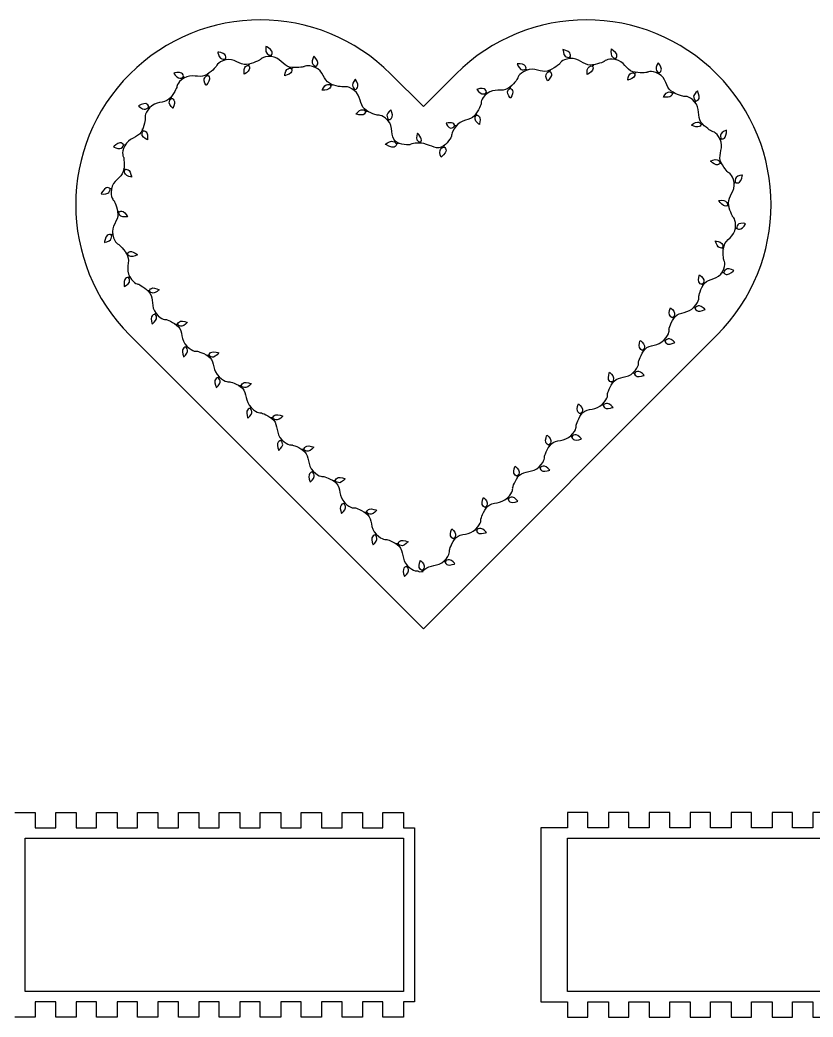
# Model space of a CAD drawing. Header units: millimetres. Extents: x 2233 to 2700, y 1079 to 1274.
# Drawn here: x 2390 to 2545.1, y 1079 to 1274 of the extents above; entities that cross this region are included whole.
import ezdxf

# ---------------------------------------------------------------- set-up
doc = ezdxf.new("R2010")
doc.units = ezdxf.units.MM
for name, color, linetype in [('First Etch', 7, 'Continuous'), ('First Vector Etch', 1, 'Continuous'), ('Third Cut', 2, 'Continuous')]:
    doc.layers.add(name, color=color, linetype=linetype)

msp = doc.modelspace()

# ---------------------------------------------------------------- linework, layer by layer
at = {"layer": 'First Etch'}
for points in [[(2464.98, 1083.98), (2390.98, 1083.98), (2390.98, 1113.98), (2464.98, 1113.98)], [(2571.09, 1083.98), (2497.09, 1083.98), (2497.09, 1113.98), (2571.09, 1113.98)]]:
    msp.add_lwpolyline(points, close=True, dxfattribs=at)
at = {"layer": 'First Vector Etch'}
for points in [[(2428.68, 1267.71), (2428.68, 1267.71)], [(2438.09, 1268.78), (2438.09, 1268.78)], [(2496.2, 1268.18), (2496.2, 1268.18)], [(2505.62, 1268.31), (2505.62, 1268.31)], [(2430.39, 1266.17), (2430.13, 1266.44)], [(2439.26, 1266.79), (2439.1, 1267.13)], [(2447.45, 1266.88), (2447.45, 1266.88)], [(2497.74, 1266.44), (2497.52, 1266.74)], [(2506.61, 1266.19), (2506.48, 1266.54)], [(2514.83, 1265.62), (2514.83, 1265.62)], [(2434.69, 1265.06), (2434.97, 1265.4)], [(2443.03, 1264.44), (2443.38, 1264.69)], [(2447.88, 1264.62), (2447.84, 1264.99)], [(2487.24, 1265.43), (2487.24, 1265.43)], [(2489.17, 1264.17), (2488.88, 1264.4)], [(2493.62, 1263.87), (2493.79, 1264.25)], [(2501.9, 1264.92), (2502.21, 1265.23)], [(2510.15, 1263.52), (2510.54, 1263.73)], [(2515.03, 1263.35), (2515.01, 1263.73)], [(2420.07, 1263.59), (2420.07, 1263.59)], [(2422.22, 1262.69), (2421.89, 1262.87)], [(2426.65, 1263.07), (2426.79, 1263.49)], [(2433.87, 1263.37), (2433.87, 1263.37)], [(2441.77, 1263.07), (2441.77, 1263.07)], [(2455.6, 1262.39), (2455.6, 1262.39)], [(2493.18, 1262.06), (2493.18, 1262.06)], [(2500.93, 1263.3), (2500.93, 1263.3)], [(2508.86, 1262.21), (2508.86, 1262.21)], [(2426.38, 1261.18), (2426.38, 1261.18)], [(2449.09, 1260.26), (2449.09, 1260.26)], [(2450.72, 1261.21), (2451.15, 1261.32)], [(2455.48, 1260.07), (2455.54, 1260.44)], [(2479.35, 1260.41), (2479.35, 1260.41)], [(2481.53, 1259.69), (2481.16, 1259.81)], [(2485.88, 1260.56), (2485.97, 1261)], [(2517.52, 1259.66), (2517.96, 1259.73)], [(2522.54, 1260.12), (2522.54, 1260.12)], [(2419.6, 1258.58), (2419.61, 1259.02)], [(2485.93, 1258.69), (2485.93, 1258.69)], [(2515.85, 1258.89), (2515.85, 1258.89)], [(2522.04, 1257.84), (2522.16, 1258.2)], [(2413.16, 1257.19), (2413.16, 1257.19)], [(2415.47, 1256.92), (2415.1, 1257.01)], [(2419.91, 1256.69), (2419.91, 1256.69)], [(2457.55, 1256.11), (2457.99, 1256.16)], [(2462.56, 1256.43), (2462.56, 1256.43)], [(2455.71, 1255.58), (2455.71, 1255.58)], [(2462.05, 1254.19), (2462.14, 1254.57)], [(2479.31, 1255.32), (2479.28, 1255.77)], [(2414.09, 1252.25), (2413.98, 1252.68)], [(2473.36, 1253.78), (2473.36, 1253.78)], [(2475.36, 1253.28), (2474.99, 1253.32)], [(2479.85, 1253.53), (2479.85, 1253.53)], [(2521.33, 1253.42), (2521.33, 1253.42)], [(2523.2, 1253.58), (2523.64, 1253.51)], [(2528.17, 1252.43), (2528.17, 1252.43)], [(2414.91, 1250.52), (2414.91, 1250.52)], [(2467.74, 1251.85), (2467.74, 1251.85)], [(2468.47, 1249.86), (2468.35, 1250.18)], [(2526.98, 1250.49), (2527.19, 1250.8)], [(2408.27, 1249.15), (2408.27, 1249.15)], [(2410.57, 1249.53), (2410.19, 1249.51)], [(2461.44, 1249.65), (2461.44, 1249.65)], [(2463.59, 1249.79), (2464.02, 1249.87)], [(2472.89, 1249.07), (2473.03, 1249.49)], [(2472.39, 1247.13), (2472.39, 1247.13)], [(2525.07, 1246.37), (2525.07, 1246.37)], [(2410.53, 1244.67), (2410.3, 1245.05)], [(2526.89, 1246.03), (2527.29, 1245.84)], [(2411.8, 1243.24), (2411.8, 1243.24)], [(2529.67, 1242.01), (2529.96, 1242.24)], [(2531.32, 1243.64), (2531.32, 1243.64)], [(2407.93, 1241.05), (2407.58, 1240.93)], [(2405.85, 1240), (2405.85, 1240)], [(2526.69, 1238.67), (2526.69, 1238.67)], [(2409.37, 1236.4), (2409.04, 1236.69)], [(2528.36, 1237.75), (2528.69, 1237.5)], [(2411.03, 1235.5), (2411.03, 1235.5)], [(2529.88, 1233.16), (2530.23, 1233.3)], [(2531.93, 1234.14), (2531.93, 1234.14)], [(2406.5, 1230.49), (2406.5, 1230.49)], [(2408.11, 1232.14), (2407.82, 1231.9)], [(2526.03, 1230.77), (2526.03, 1230.77)], [(2527.36, 1229.49), (2527.59, 1229.11)], [(2411.09, 1228.29), (2410.67, 1228.45)], [(2412.95, 1228.06), (2412.95, 1228.06)], [(2529.63, 1224.97), (2529.63, 1224.97)], [(2411.4, 1223.88), (2411.22, 1223.55)], [(2522.88, 1224.16), (2522.88, 1224.16)], [(2527.32, 1224.61), (2527.7, 1224.62)], [(2410.37, 1221.85), (2410.37, 1221.85)], [(2415.36, 1221.02), (2414.92, 1221.07)], [(2417.22, 1221.22), (2417.22, 1221.22)], [(2523.44, 1222.33), (2523.49, 1221.89)], [(2517.21, 1217.69), (2517.21, 1217.69)], [(2521.74, 1217.74), (2522.11, 1217.66)], [(2523.99, 1217.36), (2523.99, 1217.36)], [(2416.52, 1216.71), (2416.39, 1216.36)], [(2517.7, 1215.84), (2517.74, 1215.4)], [(2415.83, 1214.54), (2415.83, 1214.54)], [(2420.87, 1214.44), (2420.42, 1214.44)], [(2422.71, 1214.86), (2422.71, 1214.86)], [(2511.3, 1211.3), (2511.3, 1211.3)], [(2515.87, 1211.3), (2516.23, 1211.21)], [(2422.5, 1210.3), (2422.4, 1209.94)], [(2511.8, 1209.45), (2511.84, 1209.02)], [(2518.11, 1210.87), (2518.11, 1210.87)], [(2422, 1208.08), (2422, 1208.08)], [(2427.02, 1208.39), (2426.58, 1208.36)], [(2428.87, 1208.87), (2428.87, 1208.87)], [(2428.83, 1204.31), (2428.74, 1203.94)], [(2505.31, 1205.07), (2505.31, 1205.07)], [(2505.76, 1203.21), (2505.79, 1202.77)], [(2509.88, 1204.96), (2510.24, 1204.87)], [(2512.1, 1204.48), (2512.1, 1204.48)], [(2428.39, 1202.07), (2428.39, 1202.07)], [(2433.37, 1202.42), (2432.93, 1202.4)], [(2435.23, 1202.86), (2435.23, 1202.86)], [(2435.11, 1198.3), (2435.01, 1197.94)], [(2499.22, 1198.91), (2499.22, 1198.91)], [(2503.79, 1198.73), (2504.14, 1198.63)], [(2506, 1198.22), (2506, 1198.22)], [(2434.54, 1196.12), (2434.54, 1196.12)], [(2439.52, 1196.17), (2439.08, 1196.17)], [(2441.4, 1196.49), (2441.4, 1196.49)], [(2499.64, 1197.05), (2499.66, 1196.6)], [(2441.11, 1192.01), (2441.01, 1191.65)], [(2493.06, 1192.81), (2493.06, 1192.81)], [(2497.62, 1192.58), (2497.98, 1192.47)], [(2499.83, 1192.04), (2499.83, 1192.04)], [(2440.59, 1189.8), (2440.59, 1189.8)], [(2445.58, 1190), (2445.14, 1189.98)], [(2447.45, 1190.42), (2447.45, 1190.42)], [(2493.46, 1190.94), (2493.47, 1190.49)], [(2447.26, 1185.85), (2447.16, 1185.5)], [(2486.84, 1186.71), (2486.84, 1186.71)], [(2491.41, 1186.49), (2491.76, 1186.38)], [(2493.62, 1185.95), (2493.62, 1185.95)], [(2451.73, 1183.84), (2451.29, 1183.82)], [(2453.6, 1184.26), (2453.6, 1184.26)], [(2487.25, 1184.84), (2487.26, 1184.4)], [(2446.74, 1183.64), (2446.74, 1183.64)], [(2480.63, 1180.61), (2480.63, 1180.61)], [(2485.19, 1180.39), (2485.55, 1180.29)], [(2487.4, 1179.85), (2487.4, 1179.85)], [(2453.41, 1179.7), (2453.31, 1179.34)], [(2459.75, 1178.1), (2459.75, 1178.1)], [(2481.04, 1178.74), (2481.05, 1178.3)], [(2452.89, 1177.48), (2452.89, 1177.48)], [(2457.88, 1177.68), (2457.44, 1177.66)], [(2474.43, 1174.49), (2474.43, 1174.49)], [(2479, 1174.28), (2479.36, 1174.18)], [(2459.56, 1173.54), (2459.46, 1173.18)], [(2474.84, 1172.61), (2474.86, 1172.17)], [(2481.21, 1173.75), (2481.21, 1173.75)], [(2459.04, 1171.32), (2459.04, 1171.32)], [(2464.03, 1171.52), (2463.59, 1171.51)], [(2465.9, 1171.95), (2465.9, 1171.95)], [(2468.29, 1168.29), (2468.29, 1168.29)], [(2472.85, 1168.13), (2473.21, 1168.03)], [(2465.71, 1167.38), (2465.61, 1167.02)], [(2468.72, 1166.43), (2468.74, 1165.98)], [(2475.07, 1167.62), (2475.07, 1167.62)], [(2465.19, 1165.16), (2465.19, 1165.16)]]:
    msp.add_lwpolyline(points, dxfattribs=at)
for points in [[(2428.68, 1267.71), (2428.68, 1267.71), (2428.84, 1266.78), (2429.22, 1266.51)], [(2430.05, 1267.22), (2429.75, 1267.58), (2428.68, 1267.71), (2428.68, 1267.71)], [(2438.09, 1268.78), (2438.09, 1268.78), (2437.96, 1267.84), (2438.25, 1267.46)], [(2439.26, 1267.9), (2439.09, 1268.33), (2438.09, 1268.78), (2438.09, 1268.78)], [(2439.12, 1267.1), (2439.35, 1267.2), (2439.38, 1267.62), (2439.26, 1267.9)], [(2496.2, 1268.18), (2496.2, 1268.18), (2496.26, 1267.24), (2496.61, 1266.92)], [(2497.52, 1267.53), (2497.27, 1267.92), (2496.2, 1268.18), (2496.2, 1268.18)], [(2497.54, 1266.72), (2497.75, 1266.86), (2497.69, 1267.28), (2497.52, 1267.53)], [(2505.62, 1268.31), (2505.62, 1268.31), (2505.49, 1267.38), (2505.72, 1266.97)], [(2506.71, 1267.29), (2506.58, 1267.74), (2505.62, 1268.31), (2505.62, 1268.31)], [(2430.22, 1266.15), (2428.53, 1265.73), (2428.34, 1264.87), (2428.34, 1264.87)], [(2429.22, 1266.51), (2429.49, 1266.32), (2429.98, 1266.24), (2430.17, 1266.42)], [(2430.17, 1266.42), (2430.35, 1266.58), (2430.24, 1266.99), (2430.05, 1267.22)], [(2434.28, 1265.27), (2433, 1265.15), (2431.91, 1266.56), (2430.22, 1266.15)], [(2436.91, 1266.15), (2436.91, 1266.15), (2435.56, 1265.4), (2434.28, 1265.27)], [(2439.09, 1266.82), (2437.35, 1266.95), (2436.91, 1266.15), (2436.91, 1266.15)], [(2438.25, 1267.46), (2438.44, 1267.21), (2438.89, 1266.99), (2439.12, 1267.1)], [(2442.68, 1264.77), (2441.42, 1265.06), (2440.82, 1266.7), (2439.09, 1266.82)], [(2447.45, 1266.88), (2447.45, 1266.88), (2447.02, 1266.04), (2447.16, 1265.59)], [(2447.16, 1265.59), (2447.26, 1265.28), (2447.6, 1264.92), (2447.86, 1264.95)], [(2448.25, 1265.66), (2448.22, 1266.12), (2447.45, 1266.88), (2447.45, 1266.88)], [(2447.86, 1264.95), (2448.1, 1264.97), (2448.26, 1265.36), (2448.25, 1265.66)], [(2497.56, 1266.45), (2495.84, 1266.23), (2495.55, 1265.4), (2495.55, 1265.4)], [(2496.61, 1266.92), (2496.85, 1266.71), (2497.34, 1266.57), (2497.54, 1266.72)], [(2501.52, 1265.16), (2500.23, 1265.15), (2499.29, 1266.66), (2497.56, 1266.45)], [(2504.22, 1265.84), (2504.22, 1265.84), (2502.81, 1265.17), (2501.52, 1265.16)], [(2506.44, 1266.24), (2504.72, 1266.52), (2504.22, 1265.84), (2504.22, 1265.84)], [(2505.72, 1266.97), (2505.88, 1266.69), (2506.26, 1266.42), (2506.5, 1266.51)], [(2509.86, 1263.85), (2508.62, 1264.21), (2508.16, 1265.96), (2506.44, 1266.24)], [(2506.5, 1266.51), (2506.74, 1266.59), (2506.8, 1267), (2506.71, 1267.29)], [(2514.83, 1265.62), (2514.83, 1265.62), (2514.31, 1264.83), (2514.42, 1264.36)], [(2515.46, 1264.38), (2515.46, 1264.84), (2514.83, 1265.62), (2514.83, 1265.62)], [(2421.57, 1263.59), (2421.18, 1263.84), (2420.07, 1263.59), (2420.07, 1263.59)], [(2428.34, 1264.87), (2428.34, 1264.87), (2427.34, 1263.65), (2426.16, 1263.11)], [(2433.87, 1263.37), (2433.87, 1263.37), (2433.68, 1264.29), (2433.94, 1264.69)], [(2434.84, 1264.28), (2434.66, 1263.85), (2433.87, 1263.37), (2433.87, 1263.37)], [(2433.94, 1264.69), (2434.12, 1264.96), (2434.48, 1265.19), (2434.71, 1265.08)], [(2434.71, 1265.08), (2434.94, 1264.97), (2434.96, 1264.56), (2434.84, 1264.28)], [(2441.77, 1263.07), (2441.77, 1263.07), (2441.85, 1264), (2442.21, 1264.31)], [(2442.95, 1263.64), (2442.66, 1263.29), (2441.77, 1263.07), (2441.77, 1263.07)], [(2442.21, 1264.31), (2442.46, 1264.52), (2442.87, 1264.62), (2443.06, 1264.45)], [(2445.47, 1264.82), (2445.47, 1264.82), (2443.93, 1264.47), (2442.68, 1264.77)], [(2443.06, 1264.45), (2443.25, 1264.28), (2443.15, 1263.88), (2442.95, 1263.64)], [(2447.73, 1264.7), (2446.13, 1265.39), (2445.47, 1264.82), (2445.47, 1264.82)], [(2450.51, 1261.6), (2449.39, 1262.22), (2449.33, 1264.02), (2447.73, 1264.7)], [(2488.68, 1265.16), (2488.33, 1265.47), (2487.24, 1265.43), (2487.24, 1265.43)], [(2487.24, 1265.43), (2487.24, 1265.43), (2487.54, 1264.54), (2487.97, 1264.32)], [(2489, 1264.12), (2487.4, 1263.46), (2487.35, 1262.57), (2487.35, 1262.57)], [(2487.97, 1264.32), (2488.26, 1264.18), (2488.75, 1264.18), (2488.91, 1264.38)], [(2488.91, 1264.38), (2489.07, 1264.58), (2488.91, 1264.96), (2488.68, 1265.16)], [(2493.14, 1263.98), (2491.91, 1263.62), (2490.61, 1264.79), (2489, 1264.12)], [(2492.91, 1263.34), (2493.04, 1263.64), (2493.38, 1263.95), (2493.64, 1263.89)], [(2495.55, 1265.4), (2495.55, 1265.4), (2494.38, 1264.34), (2493.14, 1263.98)], [(2493.64, 1263.89), (2493.88, 1263.84), (2493.99, 1263.43), (2493.94, 1263.13)], [(2500.93, 1263.3), (2500.93, 1263.3), (2500.82, 1264.24), (2501.12, 1264.61)], [(2501.97, 1264.13), (2501.76, 1263.72), (2500.93, 1263.3), (2500.93, 1263.3)], [(2501.12, 1264.61), (2501.32, 1264.86), (2501.7, 1265.07), (2501.92, 1264.94)], [(2501.92, 1264.94), (2502.14, 1264.81), (2502.12, 1264.39), (2501.97, 1264.13)], [(2509.33, 1263.44), (2509.59, 1263.62), (2510.01, 1263.72), (2510.18, 1263.53)], [(2512.64, 1263.72), (2512.64, 1263.72), (2511.1, 1263.49), (2509.86, 1263.85)], [(2514.88, 1263.45), (2513.33, 1264.24), (2512.64, 1263.72), (2512.64, 1263.72)], [(2514.42, 1264.36), (2514.48, 1264.05), (2514.76, 1263.68), (2515.02, 1263.69)], [(2515.02, 1263.69), (2515.27, 1263.7), (2515.45, 1264.07), (2515.46, 1264.38)], [(2420.07, 1263.59), (2420.07, 1263.59), (2420.52, 1262.76), (2420.98, 1262.63)], [(2422.06, 1262.62), (2420.57, 1261.71), (2420.67, 1260.81), (2420.67, 1260.81)], [(2420.98, 1262.63), (2421.29, 1262.54), (2421.8, 1262.63), (2421.93, 1262.86)], [(2421.93, 1262.86), (2422.05, 1263.07), (2421.83, 1263.43), (2421.57, 1263.59)], [(2426.16, 1263.11), (2424.99, 1262.58), (2423.54, 1263.53), (2422.06, 1262.62)], [(2426.38, 1261.18), (2426.38, 1261.18), (2425.91, 1261.99), (2426.03, 1262.45)], [(2426.03, 1262.45), (2426.11, 1262.76), (2426.4, 1263.12), (2426.66, 1263.1)], [(2427.07, 1262.39), (2427.05, 1261.93), (2426.38, 1261.18), (2426.38, 1261.18)], [(2426.66, 1263.1), (2426.91, 1263.08), (2427.08, 1262.7), (2427.07, 1262.39)], [(2455.6, 1262.39), (2455.6, 1262.39), (2454.98, 1261.68), (2455.02, 1261.21)], [(2456.09, 1261), (2456.18, 1261.45), (2455.6, 1262.39), (2455.6, 1262.39)], [(2487.35, 1262.57), (2487.35, 1262.57), (2486.5, 1261.21), (2485.4, 1260.55)], [(2493.18, 1262.06), (2493.18, 1262.06), (2492.73, 1262.9), (2492.91, 1263.34)], [(2493.94, 1263.13), (2493.86, 1262.68), (2493.18, 1262.06), (2493.18, 1262.06)], [(2508.86, 1262.21), (2508.86, 1262.21), (2508.94, 1263.17), (2509.33, 1263.44)], [(2509.99, 1262.74), (2509.66, 1262.41), (2508.86, 1262.21), (2508.86, 1262.21)], [(2510.18, 1263.53), (2510.35, 1263.35), (2510.21, 1262.95), (2509.99, 1262.74)], [(2517.33, 1260.1), (2516.31, 1260.89), (2516.44, 1262.67), (2514.88, 1263.45)], [(2420.67, 1260.81), (2420.67, 1260.81), (2420.09, 1259.33), (2419.12, 1258.48)], [(2449.09, 1260.26), (2449.09, 1260.26), (2449.46, 1261.13), (2449.9, 1261.31)], [(2450.39, 1260.48), (2449.99, 1260.24), (2449.09, 1260.26), (2449.09, 1260.26)], [(2449.9, 1261.31), (2450.2, 1261.43), (2450.62, 1261.43), (2450.75, 1261.21)], [(2450.75, 1261.21), (2450.87, 1260.99), (2450.65, 1260.64), (2450.39, 1260.48)], [(2453.2, 1260.87), (2453.2, 1260.87), (2451.64, 1260.97), (2450.51, 1261.6)], [(2455.36, 1260.19), (2453.98, 1261.25), (2453.2, 1260.87), (2453.2, 1260.87)], [(2455.02, 1261.21), (2455.04, 1260.89), (2455.29, 1260.44), (2455.54, 1260.4)], [(2457.39, 1256.57), (2456.42, 1257.43), (2456.75, 1259.14), (2455.36, 1260.19)], [(2455.54, 1260.4), (2455.79, 1260.37), (2456.03, 1260.7), (2456.09, 1261)], [(2480.8, 1260.52), (2480.38, 1260.73), (2479.35, 1260.41), (2479.35, 1260.41)], [(2479.35, 1260.41), (2479.35, 1260.41), (2479.87, 1259.62), (2480.33, 1259.52)], [(2480.33, 1259.52), (2480.65, 1259.46), (2481.1, 1259.57), (2481.19, 1259.8)], [(2481.19, 1259.8), (2481.29, 1260.04), (2481.07, 1260.39), (2480.8, 1260.52)], [(2485.4, 1260.55), (2484.29, 1259.89), (2482.7, 1260.69), (2481.36, 1259.58)], [(2485.93, 1258.69), (2485.93, 1258.69), (2485.33, 1259.42), (2485.38, 1259.9)], [(2485.38, 1259.9), (2485.42, 1260.22), (2485.64, 1260.58), (2485.89, 1260.59)], [(2485.89, 1260.59), (2486.14, 1260.6), (2486.35, 1260.24), (2486.38, 1259.94)], [(2486.38, 1259.94), (2486.42, 1259.48), (2485.93, 1258.69), (2485.93, 1258.69)], [(2515.85, 1258.89), (2515.85, 1258.89), (2516.29, 1259.73), (2516.75, 1259.86)], [(2516.75, 1259.86), (2517.05, 1259.96), (2517.45, 1259.89), (2517.55, 1259.66)], [(2519.91, 1259.02), (2519.91, 1259.02), (2518.35, 1259.32), (2517.33, 1260.1)], [(2522.54, 1260.12), (2522.54, 1260.12), (2521.81, 1259.52), (2521.76, 1259.05)], [(2522.81, 1258.64), (2522.98, 1259.07), (2522.54, 1260.12), (2522.54, 1260.12)], [(2419.12, 1258.48), (2418.16, 1257.62), (2416.5, 1258.1), (2415.34, 1256.81)], [(2419.19, 1257.8), (2419.18, 1258.12), (2419.35, 1258.55), (2419.6, 1258.61)], [(2419.91, 1256.69), (2419.91, 1256.69), (2419.21, 1257.33), (2419.19, 1257.8)], [(2419.6, 1258.61), (2419.85, 1258.67), (2420.12, 1258.35), (2420.2, 1258.06)], [(2420.2, 1258.06), (2420.33, 1257.61), (2419.91, 1256.69), (2419.91, 1256.69)], [(2481.36, 1259.58), (2480.01, 1258.48), (2480.19, 1257.66), (2480.19, 1257.66)], [(2517.12, 1258.97), (2516.7, 1258.76), (2515.85, 1258.89), (2515.85, 1258.89)], [(2517.55, 1259.66), (2517.65, 1259.43), (2517.39, 1259.1), (2517.12, 1258.97)], [(2521.94, 1257.99), (2520.77, 1259.28), (2519.91, 1259.02), (2519.91, 1259.02)], [(2521.76, 1259.05), (2521.73, 1258.73), (2521.91, 1258.24), (2522.15, 1258.16)], [(2523.18, 1254.02), (2522.43, 1255.07), (2523.11, 1256.7), (2521.94, 1257.99)], [(2522.15, 1258.16), (2522.39, 1258.08), (2522.7, 1258.36), (2522.81, 1258.64)], [(2414.59, 1257.61), (2414.15, 1257.73), (2413.16, 1257.19), (2413.16, 1257.19)], [(2413.16, 1257.19), (2413.16, 1257.19), (2413.83, 1256.52), (2414.3, 1256.52)], [(2415.34, 1256.81), (2414.17, 1255.52), (2414.51, 1254.69), (2414.51, 1254.69)], [(2414.3, 1256.52), (2414.62, 1256.53), (2415.08, 1256.75), (2415.14, 1257)], [(2415.14, 1257), (2415.2, 1257.25), (2414.89, 1257.52), (2414.59, 1257.61)], [(2455.71, 1255.58), (2455.71, 1255.58), (2456.26, 1256.35), (2456.73, 1256.43)], [(2456.73, 1256.43), (2457.04, 1256.48), (2457.49, 1256.35), (2457.58, 1256.11)], [(2457.58, 1256.11), (2457.66, 1255.88), (2457.38, 1255.57), (2457.1, 1255.45)], [(2459.92, 1255.35), (2459.92, 1255.35), (2458.35, 1255.72), (2457.39, 1256.57)], [(2462.56, 1256.43), (2462.56, 1256.43), (2461.82, 1255.83), (2461.77, 1255.36)], [(2462.8, 1255.01), (2462.96, 1255.44), (2462.56, 1256.43), (2462.56, 1256.43)], [(2480.19, 1257.66), (2480.19, 1257.66), (2479.73, 1256.17), (2478.87, 1255.21)], [(2414.51, 1254.69), (2414.51, 1254.69), (2414.36, 1253.11), (2413.66, 1252.02)], [(2457.1, 1255.45), (2456.67, 1255.28), (2455.71, 1255.58), (2455.71, 1255.58)], [(2461.93, 1254.35), (2460.7, 1255.58), (2459.92, 1255.35), (2459.92, 1255.35)], [(2461.77, 1255.36), (2461.74, 1255.04), (2461.89, 1254.6), (2462.14, 1254.53)], [(2463.37, 1250.3), (2462.42, 1251.17), (2463.16, 1253.12), (2461.93, 1254.35)], [(2462.14, 1254.53), (2462.38, 1254.46), (2462.69, 1254.72), (2462.8, 1255.01)], [(2474.4, 1253.85), (2473.95, 1253.92), (2473.36, 1253.78), (2473.36, 1253.78)], [(2478.87, 1255.21), (2478.01, 1254.25), (2476.24, 1254.58), (2475.24, 1253.15)], [(2479.01, 1254.55), (2478.96, 1254.86), (2479.07, 1255.28), (2479.31, 1255.36)], [(2479.85, 1253.53), (2479.85, 1253.53), (2479.09, 1254.08), (2479.01, 1254.55)], [(2479.31, 1255.36), (2479.55, 1255.43), (2479.85, 1255.14), (2479.95, 1254.85)], [(2479.95, 1254.85), (2480.11, 1254.42), (2479.85, 1253.53), (2479.85, 1253.53)], [(2521.33, 1253.42), (2521.33, 1253.42), (2522.03, 1254.05), (2522.5, 1254.02)], [(2522.5, 1254.02), (2522.82, 1254.01), (2523.21, 1253.83), (2523.23, 1253.57)], [(2525.29, 1252.21), (2525.29, 1252.21), (2523.94, 1252.98), (2523.18, 1254.02)], [(2413.66, 1252.02), (2412.97, 1250.94), (2411.24, 1250.95), (2410.47, 1249.39)], [(2413.91, 1251.39), (2413.81, 1251.7), (2413.86, 1252.16), (2414.09, 1252.28)], [(2414.09, 1252.28), (2414.31, 1252.4), (2414.66, 1252.17), (2414.82, 1251.91)], [(2473.36, 1253.78), (2473.36, 1253.78), (2473.8, 1252.78), (2474.27, 1252.82)], [(2475.24, 1253.15), (2474.24, 1251.73), (2474.4, 1251.2), (2474.4, 1251.2)], [(2474.27, 1252.82), (2474.59, 1252.84), (2475, 1253.07), (2475.02, 1253.32)], [(2475.02, 1253.32), (2475.05, 1253.57), (2474.71, 1253.81), (2474.4, 1253.85)], [(2522.59, 1253.07), (2522.13, 1253.02), (2521.33, 1253.42), (2521.33, 1253.42)], [(2523.23, 1253.57), (2523.25, 1253.33), (2522.9, 1253.1), (2522.59, 1253.07)], [(2526.92, 1250.65), (2526.14, 1252.21), (2525.29, 1252.21), (2525.29, 1252.21)], [(2528.17, 1252.43), (2528.17, 1252.43), (2527.28, 1252.1), (2527.09, 1251.66)], [(2527.93, 1251.06), (2528.21, 1251.42), (2528.17, 1252.43), (2528.17, 1252.43)], [(2414.91, 1250.52), (2414.91, 1250.52), (2414.06, 1250.94), (2413.91, 1251.39)], [(2414.82, 1251.91), (2415.06, 1251.52), (2414.91, 1250.52), (2414.91, 1250.52)], [(2461.44, 1249.65), (2461.44, 1249.65), (2462.18, 1250.21), (2462.65, 1250.25)], [(2462.65, 1250.25), (2462.97, 1250.28), (2463.52, 1250.03), (2463.62, 1249.79)], [(2466.22, 1249.54), (2466.22, 1249.54), (2464.33, 1249.44), (2463.37, 1250.3)], [(2468.34, 1249.88), (2466.6, 1249.99), (2466.22, 1249.54), (2466.22, 1249.54)], [(2467.74, 1251.85), (2467.74, 1251.85), (2467.38, 1250.95), (2467.63, 1250.55)], [(2467.63, 1250.55), (2467.8, 1250.28), (2468.09, 1250.03), (2468.32, 1250.15)], [(2468.4, 1250.96), (2468.2, 1251.38), (2467.74, 1251.85), (2467.74, 1251.85)], [(2468.32, 1250.15), (2468.54, 1250.27), (2468.54, 1250.69), (2468.4, 1250.96)], [(2474.4, 1251.2), (2474.4, 1251.2), (2473.56, 1249.59), (2472.37, 1249.1)], [(2526.98, 1246.5), (2526.59, 1247.73), (2527.71, 1249.1), (2526.92, 1250.65)], [(2527.09, 1251.66), (2526.96, 1251.37), (2526.96, 1250.91), (2527.17, 1250.76)], [(2527.17, 1250.76), (2527.38, 1250.62), (2527.75, 1250.81), (2527.93, 1251.06)], [(2409.54, 1249.95), (2409.08, 1249.95), (2408.27, 1249.15), (2408.27, 1249.15)], [(2408.27, 1249.15), (2408.27, 1249.15), (2409.09, 1248.7), (2409.55, 1248.83)], [(2410.23, 1249.52), (2410.22, 1249.77), (2409.84, 1249.95), (2409.54, 1249.95)], [(2409.55, 1248.83), (2409.86, 1248.92), (2410.24, 1249.26), (2410.23, 1249.52)], [(2410.47, 1249.39), (2409.7, 1247.82), (2410.26, 1247.12), (2410.26, 1247.12)], [(2463.18, 1249.1), (2462.77, 1248.9), (2461.44, 1249.65), (2461.44, 1249.65)], [(2463.62, 1249.79), (2463.72, 1249.57), (2463.46, 1249.24), (2463.18, 1249.1)], [(2472.37, 1249.1), (2471.18, 1248.62), (2470.08, 1249.77), (2468.34, 1249.88)], [(2472.39, 1247.13), (2472.39, 1247.13), (2471.99, 1247.98), (2472.15, 1248.43)], [(2472.15, 1248.43), (2472.25, 1248.74), (2472.65, 1249.11), (2472.91, 1249.1)], [(2473.32, 1248.39), (2473.31, 1247.93), (2472.39, 1247.13), (2472.39, 1247.13)], [(2472.91, 1249.1), (2473.16, 1249.08), (2473.33, 1248.7), (2473.32, 1248.39)], [(2410.26, 1247.12), (2410.26, 1247.12), (2410.54, 1245.57), (2410.18, 1244.33)], [(2525.07, 1246.37), (2525.07, 1246.37), (2525.91, 1246.79), (2526.36, 1246.65)], [(2526.17, 1245.68), (2525.71, 1245.75), (2525.07, 1246.37), (2525.07, 1246.37)], [(2526.36, 1246.65), (2526.67, 1246.55), (2526.96, 1246.26), (2526.91, 1246.01)], [(2528.52, 1244.16), (2528.52, 1244.16), (2527.38, 1245.28), (2526.98, 1246.5)], [(2410.18, 1244.33), (2409.82, 1243.09), (2408.16, 1242.61), (2407.88, 1240.89)], [(2410.6, 1243.79), (2410.41, 1244.06), (2410.34, 1244.51), (2410.52, 1244.7)], [(2410.52, 1244.7), (2410.69, 1244.87), (2411.09, 1244.75), (2411.32, 1244.55)], [(2411.32, 1244.55), (2411.66, 1244.24), (2411.8, 1243.24), (2411.8, 1243.24)], [(2526.91, 1246.01), (2526.87, 1245.76), (2526.47, 1245.64), (2526.17, 1245.68)], [(2529.66, 1242.19), (2529.38, 1243.9), (2528.52, 1244.16), (2528.52, 1244.16)], [(2411.8, 1243.24), (2411.8, 1243.24), (2410.87, 1243.4), (2410.6, 1243.79)], [(2528.58, 1238.18), (2528.5, 1239.47), (2529.94, 1240.47), (2529.66, 1242.19)], [(2530.09, 1243.17), (2529.89, 1242.92), (2529.78, 1242.42), (2529.93, 1242.21)], [(2529.93, 1242.21), (2530.09, 1242.02), (2530.5, 1242.09), (2530.75, 1242.27)], [(2531.32, 1243.64), (2531.32, 1243.64), (2530.39, 1243.54), (2530.09, 1243.17)], [(2530.75, 1242.27), (2531.12, 1242.53), (2531.32, 1243.64), (2531.32, 1243.64)], [(2406.83, 1241.15), (2406.38, 1241.02), (2405.85, 1240), (2405.85, 1240)], [(2407.61, 1240.95), (2407.53, 1241.18), (2407.12, 1241.24), (2406.83, 1241.15)], [(2407.17, 1240.08), (2407.44, 1240.25), (2407.7, 1240.7), (2407.61, 1240.95)], [(2407.88, 1240.89), (2407.6, 1239.17), (2408.36, 1238.66), (2408.36, 1238.66)], [(2405.85, 1240), (2405.85, 1240), (2406.78, 1239.81), (2407.17, 1240.08)], [(2408.36, 1238.66), (2408.36, 1238.66), (2409.07, 1237.28), (2409.15, 1235.99)], [(2526.69, 1238.67), (2526.69, 1238.67), (2527.62, 1238.83), (2528.01, 1238.55)], [(2527.57, 1237.69), (2527.16, 1237.9), (2526.69, 1238.67), (2526.69, 1238.67)], [(2528.01, 1238.55), (2528.27, 1238.36), (2528.49, 1237.95), (2528.38, 1237.72)], [(2409.72, 1235.63), (2409.46, 1235.82), (2409.23, 1236.19), (2409.35, 1236.42)], [(2409.35, 1236.42), (2409.47, 1236.64), (2409.89, 1236.64), (2410.16, 1236.52)], [(2410.16, 1236.52), (2410.58, 1236.32), (2411.03, 1235.5), (2411.03, 1235.5)], [(2528.38, 1237.72), (2528.28, 1237.5), (2527.85, 1237.56), (2527.57, 1237.69)], [(2529.39, 1235.52), (2529.39, 1235.52), (2528.65, 1236.9), (2528.58, 1238.18)], [(2409.15, 1235.99), (2409.22, 1234.71), (2407.77, 1233.68), (2408.12, 1231.97)], [(2411.03, 1235.5), (2411.03, 1235.5), (2410.1, 1235.35), (2409.72, 1235.63)], [(2529.93, 1233.32), (2530.11, 1235.05), (2529.39, 1235.52), (2529.39, 1235.52)], [(2527.7, 1229.83), (2528.06, 1231.07), (2529.74, 1231.59), (2529.93, 1233.32)], [(2530.61, 1234.08), (2530.34, 1233.91), (2530.1, 1233.52), (2530.19, 1233.28)], [(2530.19, 1233.28), (2530.29, 1233.05), (2530.71, 1233.01), (2530.99, 1233.11)], [(2531.93, 1234.14), (2531.93, 1234.14), (2531.01, 1234.34), (2530.61, 1234.08)], [(2530.99, 1233.11), (2531.43, 1233.27), (2531.93, 1234.14), (2531.93, 1234.14)], [(2407.04, 1231.85), (2406.67, 1231.57), (2406.5, 1230.49), (2406.5, 1230.49)], [(2406.5, 1230.49), (2406.5, 1230.49), (2407.43, 1230.62), (2407.72, 1230.99)], [(2407.85, 1231.93), (2407.69, 1232.12), (2407.28, 1232.03), (2407.04, 1231.85)], [(2407.72, 1230.99), (2407.92, 1231.25), (2408.01, 1231.74), (2407.85, 1231.93)], [(2408.12, 1231.97), (2408.46, 1230.26), (2409.34, 1230.05), (2409.34, 1230.05)], [(2526.03, 1230.77), (2526.03, 1230.77), (2526.97, 1230.66), (2527.26, 1230.29)], [(2526.57, 1229.61), (2526.23, 1229.92), (2526.03, 1230.77), (2526.03, 1230.77)], [(2409.34, 1230.05), (2409.34, 1230.05), (2410.49, 1229.02), (2411.02, 1227.84)], [(2411.06, 1228.31), (2411.09, 1228.56), (2411.48, 1228.71), (2411.78, 1228.69)], [(2411.78, 1228.69), (2412.24, 1228.66), (2412.95, 1228.06), (2412.95, 1228.06)], [(2527.37, 1229.46), (2527.19, 1229.28), (2526.79, 1229.41), (2526.57, 1229.61)], [(2527.26, 1230.29), (2527.46, 1230.04), (2527.55, 1229.64), (2527.37, 1229.46)], [(2527.65, 1227.03), (2527.65, 1227.03), (2527.34, 1228.59), (2527.7, 1229.83)], [(2411.02, 1227.84), (2411.55, 1226.67), (2410.57, 1225.21), (2411.47, 1223.72)], [(2411.68, 1227.71), (2411.37, 1227.79), (2411.03, 1228.05), (2411.06, 1228.31)], [(2412.95, 1228.06), (2412.95, 1228.06), (2412.14, 1227.58), (2411.68, 1227.71)], [(2527.42, 1224.75), (2528.22, 1226.3), (2527.65, 1227.03), (2527.65, 1227.03)], [(2523.9, 1222.5), (2524.74, 1223.48), (2526.63, 1223.21), (2527.42, 1224.75)], [(2528.35, 1225.31), (2528.04, 1225.22), (2527.65, 1224.87), (2527.66, 1224.62)], [(2528.34, 1224.18), (2528.81, 1224.17), (2529.63, 1224.97), (2529.63, 1224.97)], [(2529.63, 1224.97), (2529.63, 1224.97), (2528.8, 1225.44), (2528.35, 1225.31)], [(2410.49, 1223.24), (2410.24, 1222.85), (2410.37, 1221.85), (2410.37, 1221.85)], [(2410.37, 1221.85), (2410.37, 1221.85), (2411.22, 1222.25), (2411.38, 1222.7)], [(2411.23, 1223.59), (2411.01, 1223.71), (2410.66, 1223.49), (2410.49, 1223.24)], [(2411.38, 1222.7), (2411.49, 1223), (2411.45, 1223.46), (2411.23, 1223.59)], [(2411.47, 1223.72), (2412.37, 1222.23), (2413.21, 1222.28), (2413.21, 1222.28)], [(2522.77, 1222.77), (2522.59, 1223.19), (2522.88, 1224.16), (2522.88, 1224.16)], [(2523.44, 1222.3), (2523.21, 1222.21), (2522.89, 1222.49), (2522.77, 1222.77)], [(2522.88, 1224.16), (2522.88, 1224.16), (2523.65, 1223.63), (2523.74, 1223.16)], [(2523.74, 1223.16), (2523.8, 1222.84), (2523.68, 1222.39), (2523.44, 1222.3)], [(2527.66, 1224.62), (2527.66, 1224.37), (2528.04, 1224.18), (2528.34, 1224.18)], [(2413.21, 1222.28), (2413.21, 1222.28), (2414.66, 1221.58), (2415.41, 1220.53)], [(2415.33, 1221.02), (2415.3, 1221.27), (2415.64, 1221.51), (2415.94, 1221.57)], [(2416.06, 1220.57), (2415.74, 1220.58), (2415.36, 1220.77), (2415.33, 1221.02)], [(2415.94, 1221.57), (2416.39, 1221.64), (2417.22, 1221.22), (2417.22, 1221.22)], [(2417.22, 1221.22), (2417.22, 1221.22), (2416.54, 1220.57), (2416.06, 1220.57)], [(2522.75, 1219.92), (2522.75, 1219.92), (2523.06, 1221.52), (2523.9, 1222.5)], [(2415.41, 1220.53), (2416.17, 1219.49), (2415.49, 1217.89), (2416.62, 1216.56)], [(2521.88, 1217.85), (2523.03, 1219.15), (2522.75, 1219.92), (2522.75, 1219.92)], [(2517.05, 1216.3), (2516.88, 1216.74), (2517.21, 1217.69), (2517.21, 1217.69)], [(2517.21, 1217.69), (2517.21, 1217.69), (2517.96, 1217.13), (2518.03, 1216.66)], [(2518.17, 1215.99), (2519.04, 1216.94), (2520.72, 1216.55), (2521.88, 1217.85)], [(2522.07, 1217.66), (2522.01, 1217.42), (2522.33, 1217.14), (2522.63, 1217.06)], [(2522.88, 1218.07), (2522.56, 1218.09), (2522.13, 1217.91), (2522.07, 1217.66)], [(2522.63, 1217.06), (2523.07, 1216.94), (2523.99, 1217.36), (2523.99, 1217.36)], [(2523.99, 1217.36), (2523.99, 1217.36), (2523.35, 1218.05), (2522.88, 1218.07)], [(2415.73, 1215.93), (2415.55, 1215.51), (2415.83, 1214.54), (2415.83, 1214.54)], [(2416.4, 1216.4), (2416.17, 1216.49), (2415.85, 1216.21), (2415.73, 1215.93)], [(2415.83, 1214.54), (2415.83, 1214.54), (2416.61, 1215.07), (2416.7, 1215.54)], [(2416.7, 1215.54), (2416.76, 1215.86), (2416.64, 1216.31), (2416.4, 1216.4)], [(2416.62, 1216.56), (2417.75, 1215.24), (2418.55, 1215.41), (2418.55, 1215.41)], [(2418.55, 1215.41), (2418.55, 1215.41), (2420.07, 1214.91), (2420.97, 1213.99)], [(2420.84, 1214.45), (2420.78, 1214.69), (2421.09, 1214.97), (2421.38, 1215.05)], [(2421.38, 1215.05), (2421.82, 1215.18), (2422.71, 1214.86), (2422.71, 1214.86)], [(2516.93, 1213.45), (2516.93, 1213.45), (2517.29, 1215.05), (2518.17, 1215.99)], [(2517.7, 1215.81), (2517.46, 1215.73), (2517.16, 1216.02), (2517.05, 1216.3)], [(2518.03, 1216.66), (2518.08, 1216.34), (2517.94, 1215.89), (2517.7, 1215.81)], [(2421.64, 1214.09), (2421.32, 1214.06), (2420.9, 1214.2), (2420.84, 1214.45)], [(2420.97, 1213.99), (2421.87, 1213.07), (2421.36, 1211.39), (2422.61, 1210.17)], [(2422.71, 1214.86), (2422.71, 1214.86), (2422.11, 1214.13), (2421.64, 1214.09)], [(2516, 1211.41), (2517.19, 1212.68), (2516.93, 1213.45), (2516.93, 1213.45)], [(2511.17, 1209.94), (2511.02, 1210.38), (2511.3, 1211.3), (2511.3, 1211.3)], [(2511.3, 1211.3), (2511.3, 1211.3), (2512.06, 1210.74), (2512.13, 1210.26)], [(2512.26, 1209.6), (2513.13, 1210.55), (2514.82, 1210.13), (2516, 1211.41)], [(2516.19, 1211.21), (2516.13, 1210.97), (2516.44, 1210.69), (2516.74, 1210.6)], [(2517.01, 1211.61), (2516.69, 1211.63), (2516.26, 1211.46), (2516.19, 1211.21)], [(2518.11, 1210.87), (2518.11, 1210.87), (2517.49, 1211.58), (2517.01, 1211.61)], [(2421.78, 1209.46), (2421.63, 1209.02), (2422, 1208.08), (2422, 1208.08)], [(2422.41, 1209.98), (2422.16, 1210.05), (2421.88, 1209.75), (2421.78, 1209.46)], [(2422, 1208.08), (2422, 1208.08), (2422.73, 1208.68), (2422.78, 1209.16)], [(2422.78, 1209.16), (2422.81, 1209.47), (2422.65, 1209.91), (2422.41, 1209.98)], [(2422.61, 1210.17), (2423.85, 1208.95), (2424.64, 1209.2), (2424.64, 1209.2)], [(2424.64, 1209.2), (2424.64, 1209.2), (2426.23, 1208.81), (2427.16, 1207.93)], [(2426.99, 1208.4), (2426.91, 1208.63), (2427.2, 1208.93), (2427.49, 1209.04)], [(2427.49, 1209.04), (2427.92, 1209.2), (2428.87, 1208.87), (2428.87, 1208.87)], [(2510.98, 1207.09), (2510.98, 1207.09), (2511.39, 1208.65), (2512.26, 1209.6)], [(2511.8, 1209.42), (2511.56, 1209.34), (2511.28, 1209.66), (2511.17, 1209.94)], [(2512.13, 1210.26), (2512.17, 1209.95), (2512.04, 1209.5), (2511.8, 1209.42)], [(2516.74, 1210.6), (2517.18, 1210.47), (2518.11, 1210.87), (2518.11, 1210.87)], [(2427.83, 1208.06), (2427.51, 1208.01), (2427.07, 1208.15), (2426.99, 1208.4)], [(2427.16, 1207.93), (2428.1, 1207.05), (2427.67, 1205.36), (2428.94, 1204.17)], [(2428.87, 1208.87), (2428.87, 1208.87), (2428.3, 1208.12), (2427.83, 1208.06)], [(2510.01, 1205.07), (2511.22, 1206.32), (2510.98, 1207.09), (2510.98, 1207.09)], [(2511.02, 1205.25), (2510.7, 1205.28), (2510.27, 1205.12), (2510.2, 1204.87)], [(2512.1, 1204.48), (2512.1, 1204.48), (2511.5, 1205.21), (2511.02, 1205.25)], [(2428.13, 1203.44), (2428, 1203), (2428.39, 1202.07), (2428.39, 1202.07)], [(2428.74, 1203.98), (2428.5, 1204.04), (2428.22, 1203.73), (2428.13, 1203.44)], [(2429.14, 1203.16), (2429.16, 1203.48), (2428.99, 1203.92), (2428.74, 1203.98)], [(2428.94, 1204.17), (2430.21, 1202.98), (2430.98, 1203.24), (2430.98, 1203.24)], [(2430.98, 1203.24), (2430.98, 1203.24), (2432.59, 1202.85), (2433.51, 1201.95)], [(2433.85, 1203.06), (2434.29, 1203.21), (2435.23, 1202.86), (2435.23, 1202.86)], [(2504.92, 1200.85), (2504.92, 1200.85), (2505.33, 1202.42), (2506.23, 1203.35)], [(2505.12, 1203.69), (2504.97, 1204.12), (2505.31, 1205.07), (2505.31, 1205.07)], [(2505.76, 1203.18), (2505.52, 1203.11), (2505.23, 1203.4), (2505.12, 1203.69)], [(2505.31, 1205.07), (2505.31, 1205.07), (2506.05, 1204.49), (2506.11, 1204.02)], [(2506.11, 1204.02), (2506.15, 1203.7), (2506.01, 1203.26), (2505.76, 1203.18)], [(2506.23, 1203.35), (2507.13, 1204.28), (2508.8, 1203.82), (2510.01, 1205.07)], [(2510.2, 1204.87), (2510.13, 1204.63), (2510.44, 1204.34), (2510.73, 1204.25)], [(2510.73, 1204.25), (2511.17, 1204.11), (2512.1, 1204.48), (2512.1, 1204.48)], [(2428.39, 1202.07), (2428.39, 1202.07), (2429.1, 1202.69), (2429.14, 1203.16)], [(2433.34, 1202.42), (2433.27, 1202.66), (2433.56, 1202.96), (2433.85, 1203.06)], [(2434.18, 1202.07), (2433.86, 1202.03), (2433.42, 1202.18), (2433.34, 1202.42)], [(2433.51, 1201.95), (2434.43, 1201.05), (2433.97, 1199.38), (2435.21, 1198.16)], [(2435.23, 1202.86), (2435.23, 1202.86), (2434.65, 1202.12), (2434.18, 1202.07)], [(2503.92, 1198.84), (2505.15, 1200.07), (2504.92, 1200.85), (2504.92, 1200.85)], [(2434.39, 1197.45), (2434.24, 1197.01), (2434.54, 1196.12), (2434.54, 1196.12)], [(2435.01, 1197.98), (2434.77, 1198.04), (2434.48, 1197.74), (2434.39, 1197.45)], [(2435.34, 1197.17), (2435.38, 1197.49), (2435.26, 1197.91), (2435.01, 1197.98)], [(2435.21, 1198.16), (2436.46, 1196.94), (2437.19, 1197.14), (2437.19, 1197.14)], [(2499.01, 1197.53), (2498.86, 1197.97), (2499.22, 1198.91), (2499.22, 1198.91)], [(2499.64, 1197.02), (2499.4, 1196.95), (2499.11, 1197.25), (2499.01, 1197.53)], [(2499.22, 1198.91), (2499.22, 1198.91), (2499.95, 1198.32), (2500, 1197.85)], [(2500, 1197.85), (2500.04, 1197.53), (2499.89, 1197.09), (2499.64, 1197.02)], [(2500.11, 1197.18), (2501.02, 1198.09), (2502.69, 1197.61), (2503.92, 1198.84)], [(2504.11, 1198.63), (2504.04, 1198.39), (2504.33, 1198.1), (2504.62, 1198)], [(2504.94, 1199), (2504.62, 1199.03), (2504.18, 1198.88), (2504.11, 1198.63)], [(2504.62, 1198), (2505.06, 1197.85), (2506, 1198.22), (2506, 1198.22)], [(2506, 1198.22), (2506, 1198.22), (2505.41, 1198.95), (2504.94, 1199)], [(2434.54, 1196.12), (2434.54, 1196.12), (2435.28, 1196.7), (2435.34, 1197.17)], [(2437.19, 1197.14), (2437.19, 1197.14), (2438.76, 1196.65), (2439.62, 1195.69)], [(2439.49, 1196.17), (2439.43, 1196.42), (2439.74, 1196.69), (2440.04, 1196.77)], [(2440.3, 1195.76), (2439.98, 1195.75), (2439.55, 1195.92), (2439.49, 1196.17)], [(2439.62, 1195.69), (2440.49, 1194.73), (2439.98, 1193.11), (2441.21, 1191.87)], [(2440.04, 1196.77), (2440.48, 1196.9), (2441.4, 1196.49), (2441.4, 1196.49)], [(2441.4, 1196.49), (2441.4, 1196.49), (2440.77, 1195.79), (2440.3, 1195.76)], [(2498.77, 1194.69), (2498.77, 1194.69), (2499.2, 1196.27), (2500.11, 1197.18)], [(2497.76, 1192.68), (2499, 1193.9), (2498.77, 1194.69), (2498.77, 1194.69)], [(2441.01, 1191.69), (2440.77, 1191.76), (2440.48, 1191.46), (2440.38, 1191.17)], [(2441.37, 1190.86), (2441.41, 1191.18), (2441.26, 1191.62), (2441.01, 1191.69)], [(2441.21, 1191.87), (2442.44, 1190.64), (2443.22, 1190.87), (2443.22, 1190.87)], [(2492.83, 1191.43), (2492.69, 1191.87), (2493.06, 1192.81), (2493.06, 1192.81)], [(2493.06, 1192.81), (2493.06, 1192.81), (2493.78, 1192.21), (2493.83, 1191.73)], [(2493.83, 1191.73), (2493.86, 1191.41), (2493.7, 1190.98), (2493.46, 1190.91)], [(2493.93, 1191.06), (2494.85, 1191.97), (2496.52, 1191.46), (2497.76, 1192.68)], [(2497.94, 1192.48), (2497.87, 1192.24), (2498.16, 1191.95), (2498.45, 1191.84)], [(2498.77, 1192.83), (2498.45, 1192.87), (2498.01, 1192.72), (2497.94, 1192.48)], [(2498.45, 1191.84), (2498.89, 1191.69), (2499.83, 1192.04), (2499.83, 1192.04)], [(2499.83, 1192.04), (2499.83, 1192.04), (2499.25, 1192.78), (2498.77, 1192.83)], [(2440.38, 1191.17), (2440.23, 1190.74), (2440.59, 1189.8), (2440.59, 1189.8)], [(2440.59, 1189.8), (2440.59, 1189.8), (2441.32, 1190.39), (2441.37, 1190.86)], [(2443.22, 1190.87), (2443.22, 1190.87), (2444.8, 1190.44), (2445.71, 1189.53)], [(2445.55, 1190), (2445.48, 1190.24), (2445.78, 1190.53), (2446.07, 1190.63)], [(2446.38, 1189.64), (2446.06, 1189.6), (2445.62, 1189.76), (2445.55, 1190)], [(2445.71, 1189.53), (2446.62, 1188.62), (2446.13, 1186.95), (2447.36, 1185.72)], [(2446.07, 1190.63), (2446.5, 1190.78), (2447.45, 1190.42), (2447.45, 1190.42)], [(2447.45, 1190.42), (2447.45, 1190.42), (2446.85, 1189.69), (2446.38, 1189.64)], [(2492.57, 1188.59), (2492.57, 1188.59), (2493.01, 1190.16), (2493.93, 1191.06)], [(2493.46, 1190.91), (2493.22, 1190.84), (2492.93, 1191.14), (2492.83, 1191.43)], [(2491.55, 1186.59), (2492.79, 1187.81), (2492.57, 1188.59), (2492.57, 1188.59)], [(2447.36, 1185.72), (2448.59, 1184.48), (2449.37, 1184.71), (2449.37, 1184.71)], [(2486.62, 1185.34), (2486.47, 1185.78), (2486.84, 1186.71), (2486.84, 1186.71)], [(2486.84, 1186.71), (2486.84, 1186.71), (2487.57, 1186.11), (2487.62, 1185.64)], [(2487.62, 1185.64), (2487.65, 1185.32), (2487.49, 1184.88), (2487.24, 1184.81)], [(2487.72, 1184.97), (2488.64, 1185.87), (2490.3, 1185.37), (2491.55, 1186.59)], [(2491.72, 1186.38), (2491.65, 1186.15), (2491.95, 1185.85), (2492.24, 1185.75)], [(2492.56, 1186.74), (2492.24, 1186.78), (2491.8, 1186.63), (2491.72, 1186.38)], [(2492.24, 1185.75), (2492.67, 1185.6), (2493.62, 1185.95), (2493.62, 1185.95)], [(2493.62, 1185.95), (2493.62, 1185.95), (2493.03, 1186.69), (2492.56, 1186.74)], [(2446.53, 1185.02), (2446.38, 1184.58), (2446.74, 1183.64), (2446.74, 1183.64)], [(2447.16, 1185.53), (2446.92, 1185.6), (2446.63, 1185.31), (2446.53, 1185.02)], [(2446.74, 1183.64), (2446.74, 1183.64), (2447.47, 1184.23), (2447.52, 1184.7)], [(2447.52, 1184.7), (2447.56, 1185.02), (2447.41, 1185.46), (2447.16, 1185.53)], [(2449.37, 1184.71), (2449.37, 1184.71), (2450.95, 1184.28), (2451.86, 1183.37)], [(2451.7, 1183.84), (2451.63, 1184.08), (2451.93, 1184.37), (2452.22, 1184.47)], [(2452.53, 1183.48), (2452.21, 1183.45), (2451.77, 1183.6), (2451.7, 1183.84)], [(2452.22, 1184.47), (2452.65, 1184.62), (2453.6, 1184.26), (2453.6, 1184.26)], [(2453.6, 1184.26), (2453.6, 1184.26), (2453, 1183.53), (2452.53, 1183.48)], [(2486.35, 1182.49), (2486.35, 1182.49), (2486.8, 1184.07), (2487.72, 1184.97)], [(2487.24, 1184.81), (2487, 1184.74), (2486.71, 1185.05), (2486.62, 1185.34)], [(2451.86, 1183.37), (2452.77, 1182.46), (2452.28, 1180.79), (2453.51, 1179.56)], [(2485.33, 1180.5), (2486.57, 1181.71), (2486.35, 1182.49), (2486.35, 1182.49)], [(2480.41, 1179.23), (2480.26, 1179.67), (2480.63, 1180.61), (2480.63, 1180.61)], [(2480.63, 1180.61), (2480.63, 1180.61), (2481.36, 1180.01), (2481.4, 1179.54)], [(2481.51, 1178.87), (2482.42, 1179.77), (2484.09, 1179.28), (2485.33, 1180.5)], [(2485.51, 1180.29), (2485.44, 1180.05), (2485.74, 1179.76), (2486.02, 1179.65)], [(2486.35, 1180.65), (2486.03, 1180.68), (2485.59, 1180.54), (2485.51, 1180.29)], [(2486.02, 1179.65), (2486.46, 1179.5), (2487.4, 1179.85), (2487.4, 1179.85)], [(2487.4, 1179.85), (2487.4, 1179.85), (2486.82, 1180.59), (2486.35, 1180.65)], [(2452.68, 1178.86), (2452.53, 1178.42), (2452.89, 1177.48), (2452.89, 1177.48)], [(2453.31, 1179.38), (2453.07, 1179.45), (2452.78, 1179.15), (2452.68, 1178.86)], [(2452.89, 1177.48), (2452.89, 1177.48), (2453.62, 1178.07), (2453.67, 1178.55)], [(2453.67, 1178.55), (2453.71, 1178.86), (2453.56, 1179.3), (2453.31, 1179.38)], [(2453.51, 1179.56), (2454.74, 1178.33), (2455.52, 1178.56), (2455.52, 1178.56)], [(2455.52, 1178.56), (2455.52, 1178.56), (2457.1, 1178.13), (2458.01, 1177.21)], [(2457.85, 1177.69), (2457.78, 1177.93), (2458.08, 1178.22), (2458.37, 1178.32)], [(2458.37, 1178.32), (2458.8, 1178.47), (2459.75, 1178.1), (2459.75, 1178.1)], [(2459.75, 1178.1), (2459.75, 1178.1), (2459.15, 1177.37), (2458.68, 1177.32)], [(2480.15, 1176.39), (2480.15, 1176.39), (2480.59, 1177.96), (2481.51, 1178.87)], [(2481.03, 1178.71), (2480.79, 1178.64), (2480.5, 1178.94), (2480.41, 1179.23)], [(2481.4, 1179.54), (2481.43, 1179.22), (2481.28, 1178.78), (2481.03, 1178.71)], [(2458.68, 1177.32), (2458.36, 1177.29), (2457.92, 1177.44), (2457.85, 1177.69)], [(2458.01, 1177.21), (2458.92, 1176.3), (2458.43, 1174.63), (2459.66, 1173.4)], [(2479.14, 1174.39), (2480.37, 1175.61), (2480.15, 1176.39), (2480.15, 1176.39)], [(2474.21, 1173.09), (2474.05, 1173.53), (2474.43, 1174.49), (2474.43, 1174.49)], [(2474.43, 1174.49), (2474.43, 1174.49), (2475.15, 1173.89), (2475.2, 1173.41)], [(2475.31, 1172.74), (2476.22, 1173.66), (2477.9, 1173.16), (2479.14, 1174.39)], [(2479.32, 1174.18), (2479.25, 1173.94), (2479.54, 1173.65), (2479.83, 1173.55)], [(2480.15, 1174.54), (2479.83, 1174.58), (2479.39, 1174.43), (2479.32, 1174.18)], [(2481.21, 1173.75), (2481.21, 1173.75), (2480.62, 1174.49), (2480.15, 1174.54)], [(2458.83, 1172.7), (2458.68, 1172.26), (2459.04, 1171.32), (2459.04, 1171.32)], [(2459.46, 1173.22), (2459.22, 1173.29), (2458.93, 1172.99), (2458.83, 1172.7)], [(2459.04, 1171.32), (2459.04, 1171.32), (2459.78, 1171.91), (2459.82, 1172.39)], [(2459.82, 1172.39), (2459.86, 1172.71), (2459.71, 1173.15), (2459.46, 1173.22)], [(2459.66, 1173.4), (2460.89, 1172.17), (2461.67, 1172.4), (2461.67, 1172.4)], [(2461.67, 1172.4), (2461.67, 1172.4), (2463.25, 1171.97), (2464.16, 1171.06)], [(2464, 1171.53), (2463.93, 1171.77), (2464.23, 1172.06), (2464.52, 1172.16)], [(2464.52, 1172.16), (2464.95, 1172.31), (2465.9, 1171.95), (2465.9, 1171.95)], [(2473.98, 1170.25), (2473.98, 1170.25), (2474.4, 1171.83), (2475.31, 1172.74)], [(2474.84, 1172.58), (2474.6, 1172.51), (2474.31, 1172.81), (2474.21, 1173.09)], [(2475.2, 1173.41), (2475.23, 1173.09), (2475.09, 1172.65), (2474.84, 1172.58)], [(2479.83, 1173.55), (2480.27, 1173.4), (2481.21, 1173.75), (2481.21, 1173.75)], [(2464.83, 1171.16), (2464.51, 1171.13), (2464.07, 1171.28), (2464, 1171.53)], [(2464.16, 1171.06), (2465.07, 1170.14), (2464.58, 1168.47), (2465.81, 1167.24)], [(2465.9, 1171.95), (2465.9, 1171.95), (2465.3, 1171.21), (2464.83, 1171.16)], [(2472.99, 1168.23), (2474.22, 1169.47), (2473.98, 1170.25), (2473.98, 1170.25)], [(2468.08, 1166.91), (2467.93, 1167.34), (2468.29, 1168.29), (2468.29, 1168.29)], [(2468.29, 1168.29), (2468.29, 1168.29), (2469.03, 1167.7), (2469.08, 1167.23)], [(2469.19, 1166.56), (2470.09, 1167.47), (2471.77, 1167), (2472.99, 1168.23)], [(2474, 1168.4), (2473.68, 1168.43), (2473.25, 1168.28), (2473.17, 1168.03)], [(2475.07, 1167.62), (2475.07, 1167.62), (2474.48, 1168.35), (2474, 1168.4)], [(2464.98, 1166.54), (2464.83, 1166.11), (2465.19, 1165.16), (2465.19, 1165.16)], [(2465.61, 1167.06), (2465.37, 1167.13), (2465.08, 1166.83), (2464.98, 1166.54)], [(2465.19, 1165.16), (2465.19, 1165.16), (2465.93, 1165.76), (2465.98, 1166.23)], [(2465.98, 1166.23), (2466.01, 1166.55), (2465.86, 1166.99), (2465.61, 1167.06)], [(2465.81, 1167.24), (2467.04, 1166.01), (2467.82, 1166.24), (2467.82, 1166.24)], [(2467.82, 1166.24), (2467.82, 1166.24), (2468.28, 1165.64), (2469.19, 1166.56)], [(2468.72, 1166.39), (2468.48, 1166.32), (2468.18, 1166.62), (2468.08, 1166.91)], [(2469.08, 1167.23), (2469.11, 1166.91), (2468.96, 1166.47), (2468.72, 1166.39)], [(2473.17, 1168.03), (2473.11, 1167.79), (2473.41, 1167.5), (2473.7, 1167.4)], [(2473.7, 1167.4), (2474.13, 1167.26), (2475.07, 1167.62), (2475.07, 1167.62)]]:
    msp.add_open_spline(points, degree=3, dxfattribs=at)
at = {"layer": 'Third Cut'}
msp.add_lwpolyline([(2462.53, 1263.41, 1), (2411.47, 1212.35), (2468.89, 1154.93), (2526.32, 1212.35, 1), (2475.26, 1263.41), (2468.89, 1257.05)], format="xyb", close=True, dxfattribs=at)
for points in [[(2388.98, 1118.98), (2392.98, 1118.98), (2392.98, 1115.98), (2396.98, 1115.98), (2396.98, 1118.98), (2400.98, 1118.98), (2400.98, 1115.98), (2404.98, 1115.98), (2404.98, 1118.98), (2408.98, 1118.98), (2408.98, 1115.98), (2412.98, 1115.98), (2412.98, 1118.98), (2416.98, 1118.98), (2416.98, 1115.98), (2420.98, 1115.98), (2420.98, 1118.98), (2424.98, 1118.98), (2424.98, 1115.98), (2428.98, 1115.98), (2428.98, 1118.98), (2432.98, 1118.98), (2432.98, 1115.98), (2436.98, 1115.98), (2436.98, 1118.98), (2440.98, 1118.98), (2440.98, 1115.98), (2444.98, 1115.98), (2444.98, 1118.98), (2448.98, 1118.98), (2448.98, 1115.98), (2452.98, 1115.98), (2452.98, 1118.98), (2456.98, 1118.98), (2456.98, 1115.98), (2460.98, 1115.98), (2460.98, 1118.98), (2464.98, 1118.98), (2464.98, 1115.98), (2467.18, 1115.98), (2467.18, 1081.98), (2464.98, 1081.98), (2464.98, 1078.98), (2460.98, 1078.98), (2460.98, 1081.98), (2456.98, 1081.98), (2456.98, 1078.98), (2452.98, 1078.98), (2452.98, 1081.98), (2448.98, 1081.98), (2448.98, 1078.98), (2444.98, 1078.98), (2444.98, 1081.98), (2440.98, 1081.98), (2440.98, 1078.98), (2436.98, 1078.98), (2436.98, 1081.98), (2432.98, 1081.98), (2432.98, 1078.98), (2428.98, 1078.98), (2428.98, 1081.98), (2424.98, 1081.98), (2424.98, 1078.98), (2420.98, 1078.98), (2420.98, 1081.98), (2416.98, 1081.98), (2416.98, 1078.98), (2412.98, 1078.98), (2412.98, 1081.98), (2408.98, 1081.98), (2408.98, 1078.98), (2404.98, 1078.98), (2404.98, 1081.98), (2400.98, 1081.98), (2400.98, 1078.98), (2396.98, 1078.98), (2396.98, 1081.98), (2392.98, 1081.98), (2392.98, 1078.98), (2388.98, 1078.98)], [(2549.09, 1118.98), (2545.09, 1118.98), (2545.09, 1115.98), (2541.09, 1115.98), (2541.09, 1118.98), (2537.09, 1118.98), (2537.09, 1115.98), (2533.09, 1115.98), (2533.09, 1118.98), (2529.09, 1118.98), (2529.09, 1115.98), (2525.09, 1115.98), (2525.09, 1118.98), (2521.09, 1118.98), (2521.09, 1115.98), (2517.09, 1115.98), (2517.09, 1118.98), (2513.09, 1118.98), (2513.09, 1115.98), (2509.09, 1115.98), (2509.09, 1118.98), (2505.09, 1118.98), (2505.09, 1115.98), (2501.09, 1115.98), (2501.09, 1118.98), (2497.09, 1118.98), (2497.09, 1115.98), (2491.89, 1115.98), (2491.89, 1081.98), (2497.09, 1081.98), (2497.09, 1078.98), (2501.09, 1078.98), (2501.09, 1081.98), (2505.09, 1081.98), (2505.09, 1078.98), (2509.09, 1078.98), (2509.09, 1081.98), (2513.09, 1081.98), (2513.09, 1078.98), (2517.09, 1078.98), (2517.09, 1081.98), (2521.09, 1081.98), (2521.09, 1078.98), (2525.09, 1078.98), (2525.09, 1081.98), (2529.09, 1081.98), (2529.09, 1078.98), (2533.09, 1078.98), (2533.09, 1081.98), (2537.09, 1081.98), (2537.09, 1078.98), (2541.09, 1078.98), (2541.09, 1081.98), (2545.09, 1081.98), (2545.09, 1078.98), (2549.09, 1078.98)]]:
    msp.add_lwpolyline(points, dxfattribs=at)

doc.saveas('drawing.dxf')
